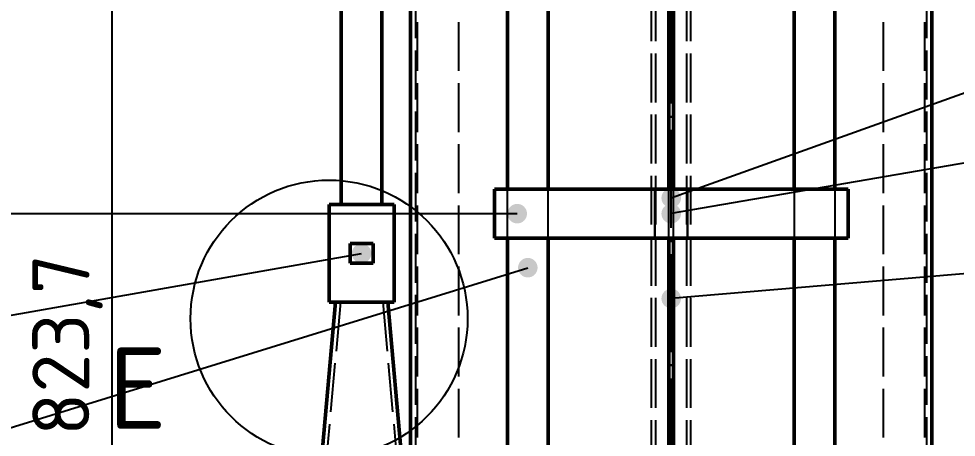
# Model space of a CAD drawing. Header units: millimetres. Extents: x 0 to 594, y 0 to 420.
# Drawn here: x 47.3 to 104.8, y 304.5 to 330.2 of the extents above; entities that cross this region are included whole.
import ezdxf
from ezdxf.enums import TextEntityAlignment as Align

# ---------------------------------------------------------------- set-up
doc = ezdxf.new("R2010")
doc.units = ezdxf.units.MM
doc.linetypes.add('ISO02-TRAZOS', pattern=[3.75, 3, -0.75])
doc.linetypes.add('ISO04-TRAZO-PUNTO', pattern=[7.625, 6, -0.75, 0.125, -0.75])
for name, color, linetype, lineweight in [('01-VISIBLE', 7, 'CONTINUOUS', 50), ('02-OCULTA', 4, 'ISO02-TRAZOS', 25), ('03-EJE', 1, 'ISO04-TRAZO-PUNTO', 25), ('04-COTA', 3, 'CONTINUOUS', 25), ('06-TEXTO', 7, 'CONTINUOUS', 25), ('08-FINA', 5, 'CONTINUOUS', 25)]:
    doc.layers.add(name, color=color, linetype=linetype, lineweight=lineweight)
doc.styles.add('ISO3098', font='isocpeur.ttf')
doc.dimstyles.new('FLAMA-ISO', dxfattribs={"dimtxt": 3.5, "dimasz": 3, "dimexe": 2, "dimexo": 1, "dimgap": 1, "dimtad": 1, "dimdec": 1, "dimtxsty": 'ISO3098', "dimcen": 2.5, "dimclrd": 3, "dimclre": 3, "dimclrt": 3, "dimazin": 3, "dimtfac": 1, "dimtmove": 0, "dimatfit": 3, "dimlwd": 25, "dimlwe": 25})

msp = doc.modelspace()

# ---------------------------------------------------------------- hatches: boundary and pattern name
at = {"layer": '08-FINA'}
h = msp.add_hatch(color=7, dxfattribs=at)
h.dxf.hatch_style = 1
edge = h.paths.add_edge_path()
edge.add_arc((87.3, 319.2), 0.6, 0, 360)
h = msp.add_hatch(color=7, dxfattribs=at)
h.dxf.hatch_style = 1
edge = h.paths.add_edge_path()
edge.add_arc((77.85, 318.24), 0.6, 0, 360)
h = msp.add_hatch(color=7, dxfattribs=at)
h.dxf.hatch_style = 1
edge = h.paths.add_edge_path()
edge.add_arc((87.3, 318.24), 0.6, 0, 360)
h = msp.add_hatch(color=7, dxfattribs=at)
h.dxf.hatch_style = 1
edge = h.paths.add_edge_path()
edge.add_arc((68.3, 315.8), 0.6, 0, 360)
h = msp.add_hatch(color=7, dxfattribs=at)
h.dxf.hatch_style = 1
edge = h.paths.add_edge_path()
edge.add_arc((78.5, 314.925), 0.6, 0, 360)
h = msp.add_hatch(color=7, dxfattribs=at)
h.dxf.hatch_style = 1
edge = h.paths.add_edge_path()
edge.add_arc((87.3, 313.033), 0.6, 0, 360)

# ---------------------------------------------------------------- linework, layer by layer
at = {"layer": '01-VISIBLE'}
for p, q in [((67.05, 348.607), (67.05, 318.8)), ((69.55, 348.607), (69.55, 318.8)), ((71.3, 302), (71.3, 336.4)), ((87.15, 319.74), (87.15, 336.4)), ((87.45, 319.74), (87.45, 336.4)), ((103.3, 302), (103.3, 336.4)), ((77.25, 319.74), (77.25, 336)), ((79.75, 319.74), (79.75, 336)), ((94.85, 336), (94.85, 319.74)), ((97.35, 336), (97.35, 319.74)), ((76.45, 316.74), (76.45, 319.74)), ((76.45, 319.74), (98.15, 319.74)), ((98.15, 316.74), (98.15, 319.74)), ((66.3, 312.8), (66.3, 318.8)), ((66.3, 318.8), (70.3, 318.8)), ((70.3, 312.8), (70.3, 318.8)), ((76.45, 316.74), (98.15, 316.74)), ((77.25, 300.48), (77.25, 316.74)), ((79.75, 300.48), (79.75, 316.74)), ((87.15, 302), (87.15, 316.74)), ((87.45, 302), (87.45, 316.74)), ((94.85, 316.74), (94.85, 300.48)), ((97.35, 316.74), (97.35, 300.48)), ((67.6, 316.4), (69, 316.4)), ((67.6, 315.2), (67.6, 316.4)), ((69, 315.2), (69, 316.4)), ((67.6, 315.2), (69, 315.2)), ((66.7, 312.8), (64.9, 292.8)), ((66.3, 312.8), (70.3, 312.8)), ((69.9, 312.8), (71.7, 292.8))]:
    msp.add_line(p, q, dxfattribs=at)
at = {"layer": '02-OCULTA'}
for p, q in [((86.1, 276.32), (86.1, 349.747)), ((86.35, 276.32), (86.35, 349.747)), ((88.25, 276.32), (88.25, 349.747)), ((88.5, 276.32), (88.5, 349.747)), ((74.27, 289.5), (74.27, 343.594)), ((100.33, 289.5), (100.33, 343.594)), ((71.73, 289.5), (71.73, 340.4)), ((102.87, 289.5), (102.87, 340.4)), ((71.62, 284), (71.62, 337.5)), ((87.15, 284.256), (87.15, 337.244)), ((87.45, 284.256), (87.45, 337.244)), ((102.98, 284), (102.98, 337.5)), ((76.45, 316.74), (76.45, 319.74)), ((76.45, 319.74), (86.3, 319.74)), ((77.25, 316.74), (77.25, 319.74)), ((79.75, 316.74), (79.75, 319.74)), ((86.3, 319.74), (88.3, 319.74)), ((86.3, 319.74), (86.3, 316.74)), ((86.3, 316.74), (86.3, 319.74)), ((87.15, 316.74), (87.15, 319.74)), ((87.45, 316.74), (87.45, 319.74)), ((88.3, 319.74), (98.15, 319.74)), ((88.3, 319.74), (88.3, 316.74)), ((88.3, 316.74), (88.3, 319.74)), ((94.85, 319.74), (94.85, 316.74)), ((97.35, 319.74), (97.35, 316.74)), ((98.15, 316.74), (98.15, 319.74)), ((66.3, 312.8), (66.3, 318.8)), ((66.3, 318.8), (70.3, 318.8)), ((70.3, 312.8), (70.3, 318.8)), ((76.45, 316.74), (86.3, 316.74)), ((86.3, 316.74), (88.3, 316.74)), ((88.3, 316.74), (98.15, 316.74)), ((67.6, 316.4), (69, 316.4)), ((67.6, 315.2), (67.6, 316.4)), ((69, 315.2), (69, 316.4)), ((67.6, 315.2), (69, 315.2)), ((67, 312.8), (65.2, 292.8)), ((66.3, 312.8), (70.3, 312.8)), ((69.6, 312.8), (71.4, 292.8))]:
    msp.add_line(p, q, dxfattribs=at)
for points in [[(69.55, 318.8), (69.5, 318.8), (69.45, 318.8), (69.4, 318.8), (69.35, 318.8), (69.3, 318.8), (69.25, 318.8), (69.2, 318.8), (69.15, 318.8), (69.1, 318.8), (69.05, 318.8), (69, 318.8), (68.95, 318.8), (68.9, 318.8), (68.85, 318.8), (68.8, 318.8), (68.75, 318.8), (68.7, 318.8), (68.65, 318.8), (68.6, 318.8), (68.55, 318.8), (68.5, 318.8), (68.45, 318.8), (68.4, 318.8), (68.35, 318.8), (68.3, 318.8), (68.25, 318.8), (68.2, 318.8), (68.15, 318.8), (68.1, 318.8), (68.05, 318.8), (68, 318.8), (67.95, 318.8), (67.9, 318.8), (67.85, 318.8), (67.8, 318.8), (67.75, 318.8), (67.7, 318.8), (67.65, 318.8), (67.6, 318.8), (67.55, 318.8), (67.5, 318.8), (67.45, 318.8), (67.4, 318.8), (67.35, 318.8), (67.3, 318.8), (67.25, 318.8), (67.2, 318.8), (67.15, 318.8), (67.1, 318.8), (67.05, 318.8)], [(67.05, 318.8), (67.1, 318.8), (67.15, 318.8), (67.2, 318.8), (67.25, 318.8), (67.3, 318.8), (67.35, 318.8), (67.4, 318.8), (67.45, 318.8), (67.5, 318.8), (67.55, 318.8), (67.6, 318.8), (67.65, 318.8), (67.7, 318.8), (67.75, 318.8), (67.8, 318.8), (67.85, 318.8), (67.9, 318.8), (67.95, 318.8), (68, 318.8), (68.05, 318.8), (68.1, 318.8), (68.15, 318.8), (68.2, 318.8), (68.25, 318.8), (68.3, 318.8), (68.35, 318.8), (68.4, 318.8), (68.45, 318.8), (68.5, 318.8), (68.55, 318.8), (68.6, 318.8), (68.65, 318.8), (68.7, 318.8), (68.75, 318.8), (68.8, 318.8), (68.85, 318.8), (68.9, 318.8), (68.95, 318.8), (69, 318.8), (69.05, 318.8), (69.1, 318.8), (69.15, 318.8), (69.2, 318.8), (69.25, 318.8), (69.3, 318.8), (69.35, 318.8), (69.4, 318.8), (69.45, 318.8), (69.5, 318.8), (69.55, 318.8)], [(66.7, 312.8), (66.75, 312.8), (66.8, 312.8), (66.85, 312.8), (66.9, 312.8), (66.95, 312.8), (67, 312.8), (67.05, 312.8), (67.1, 312.8), (67.15, 312.8), (67.2, 312.8), (67.25, 312.8), (67.3, 312.8), (67.35, 312.8), (67.4, 312.8), (67.45, 312.8), (67.5, 312.8), (67.55, 312.8), (67.6, 312.8), (67.65, 312.8), (67.7, 312.8), (67.75, 312.8), (67.8, 312.8), (67.85, 312.8), (67.9, 312.8), (67.95, 312.8), (68, 312.8), (68.05, 312.8), (68.1, 312.8), (68.15, 312.8), (68.2, 312.8), (68.25, 312.8), (68.3, 312.8), (68.35, 312.8), (68.4, 312.8), (68.45, 312.8), (68.5, 312.8), (68.55, 312.8), (68.6, 312.8), (68.65, 312.8), (68.7, 312.8), (68.75, 312.8), (68.8, 312.8), (68.85, 312.8), (68.9, 312.8), (68.95, 312.8), (69, 312.8), (69.05, 312.8), (69.1, 312.8), (69.15, 312.8), (69.2, 312.8), (69.25, 312.8), (69.3, 312.8), (69.35, 312.8), (69.4, 312.8), (69.45, 312.8), (69.5, 312.8), (69.55, 312.8), (69.6, 312.8), (69.65, 312.8), (69.7, 312.8), (69.75, 312.8), (69.8, 312.8), (69.85, 312.8), (69.9, 312.8)], [(69.9, 312.8), (69.85, 312.8), (69.8, 312.8), (69.75, 312.8), (69.7, 312.8), (69.65, 312.8), (69.6, 312.8), (69.55, 312.8), (69.5, 312.8), (69.45, 312.8), (69.4, 312.8), (69.35, 312.8), (69.3, 312.8), (69.25, 312.8), (69.2, 312.8), (69.15, 312.8), (69.1, 312.8), (69.05, 312.8), (69, 312.8), (68.95, 312.8), (68.9, 312.8), (68.85, 312.8), (68.8, 312.8), (68.75, 312.8), (68.7, 312.8), (68.65, 312.8), (68.6, 312.8), (68.55, 312.8), (68.5, 312.8), (68.45, 312.8), (68.4, 312.8), (68.35, 312.8), (68.3, 312.8), (68.25, 312.8), (68.2, 312.8), (68.15, 312.8), (68.1, 312.8), (68.05, 312.8), (68, 312.8), (67.95, 312.8), (67.9, 312.8), (67.85, 312.8), (67.8, 312.8), (67.75, 312.8), (67.7, 312.8), (67.65, 312.8), (67.6, 312.8), (67.55, 312.8), (67.5, 312.8), (67.45, 312.8), (67.4, 312.8), (67.35, 312.8), (67.3, 312.8), (67.25, 312.8), (67.2, 312.8), (67.15, 312.8), (67.1, 312.8), (67.05, 312.8), (67, 312.8), (66.95, 312.8), (66.9, 312.8), (66.85, 312.8), (66.8, 312.8), (66.75, 312.8), (66.7, 312.8)], [(67, 312.8), (67.05, 312.8), (67.1, 312.8), (67.15, 312.8), (67.2, 312.8), (67.25, 312.8), (67.3, 312.8), (67.35, 312.8), (67.4, 312.8), (67.45, 312.8), (67.5, 312.8), (67.55, 312.8), (67.6, 312.8), (67.65, 312.8), (67.7, 312.8), (67.75, 312.8), (67.8, 312.8), (67.85, 312.8), (67.9, 312.8), (67.95, 312.8), (68, 312.8), (68.05, 312.8), (68.1, 312.8), (68.15, 312.8), (68.2, 312.8), (68.25, 312.8), (68.3, 312.8), (68.35, 312.8), (68.4, 312.8), (68.45, 312.8), (68.5, 312.8), (68.55, 312.8), (68.6, 312.8), (68.65, 312.8), (68.7, 312.8), (68.75, 312.8), (68.8, 312.8), (68.85, 312.8), (68.9, 312.8), (68.95, 312.8), (69, 312.8), (69.05, 312.8), (69.1, 312.8), (69.15, 312.8), (69.2, 312.8), (69.25, 312.8), (69.3, 312.8), (69.35, 312.8), (69.4, 312.8), (69.45, 312.8), (69.5, 312.8), (69.55, 312.8), (69.6, 312.8)], [(69.6, 312.8), (69.55, 312.8), (69.5, 312.8), (69.45, 312.8), (69.4, 312.8), (69.35, 312.8), (69.3, 312.8), (69.25, 312.8), (69.2, 312.8), (69.15, 312.8), (69.1, 312.8), (69.05, 312.8), (69, 312.8), (68.95, 312.8), (68.9, 312.8), (68.85, 312.8), (68.8, 312.8), (68.75, 312.8), (68.7, 312.8), (68.65, 312.8), (68.6, 312.8), (68.55, 312.8), (68.5, 312.8), (68.45, 312.8), (68.4, 312.8), (68.35, 312.8), (68.3, 312.8), (68.25, 312.8), (68.2, 312.8), (68.15, 312.8), (68.1, 312.8), (68.05, 312.8), (68, 312.8), (67.95, 312.8), (67.9, 312.8), (67.85, 312.8), (67.8, 312.8), (67.75, 312.8), (67.7, 312.8), (67.65, 312.8), (67.6, 312.8), (67.55, 312.8), (67.5, 312.8), (67.45, 312.8), (67.4, 312.8), (67.35, 312.8), (67.3, 312.8), (67.25, 312.8), (67.2, 312.8), (67.15, 312.8), (67.1, 312.8), (67.05, 312.8), (67, 312.8)]]:
    msp.add_lwpolyline(points, dxfattribs=at)
at = {"layer": '03-EJE'}
msp.add_line((87.3, 264), (87.3, 356.367), dxfattribs=at)
at = {"layer": '08-FINA'}
for p, q in [((126.834, 333.352), (87.3, 319.2)), ((126.658, 325.021), (87.3, 318.24)), ((35, 318.24), (77.85, 318.24)), ((126.614, 316.362), (87.3, 313.033)), ((34.94, 309.933), (68.3, 315.8)), ((34.822, 301.421), (78.5, 314.925))]:
    msp.add_line(p, q, dxfattribs=at)
msp.add_circle((66.3, 311.8), 8.5, dxfattribs=at)

# ---------------------------------------------------------------- texts
at = {"layer": '06-TEXTO', "style": 'ISO3098'}
msp.add_text('E', height=5, dxfattribs=at).set_placement((54.554, 307.525), align=Align.MIDDLE_CENTER)

# ---------------------------------------------------------------- dimensions: what is measured, and where the dimension line sits
at = {"layer": '04-COTA'}
for base, p1, p2 in [((42, 269), (64, 269), (64, 390)), ((53, 269), (71.3, 269), (84.3, 351.367))]:
    msp.add_linear_dim(base=base, p1=p1, p2=p2, angle=90, dimstyle='FLAMA-ISO', override={"dimlfac": 10}, dxfattribs=at).render()

doc.saveas('drawing.dxf')
